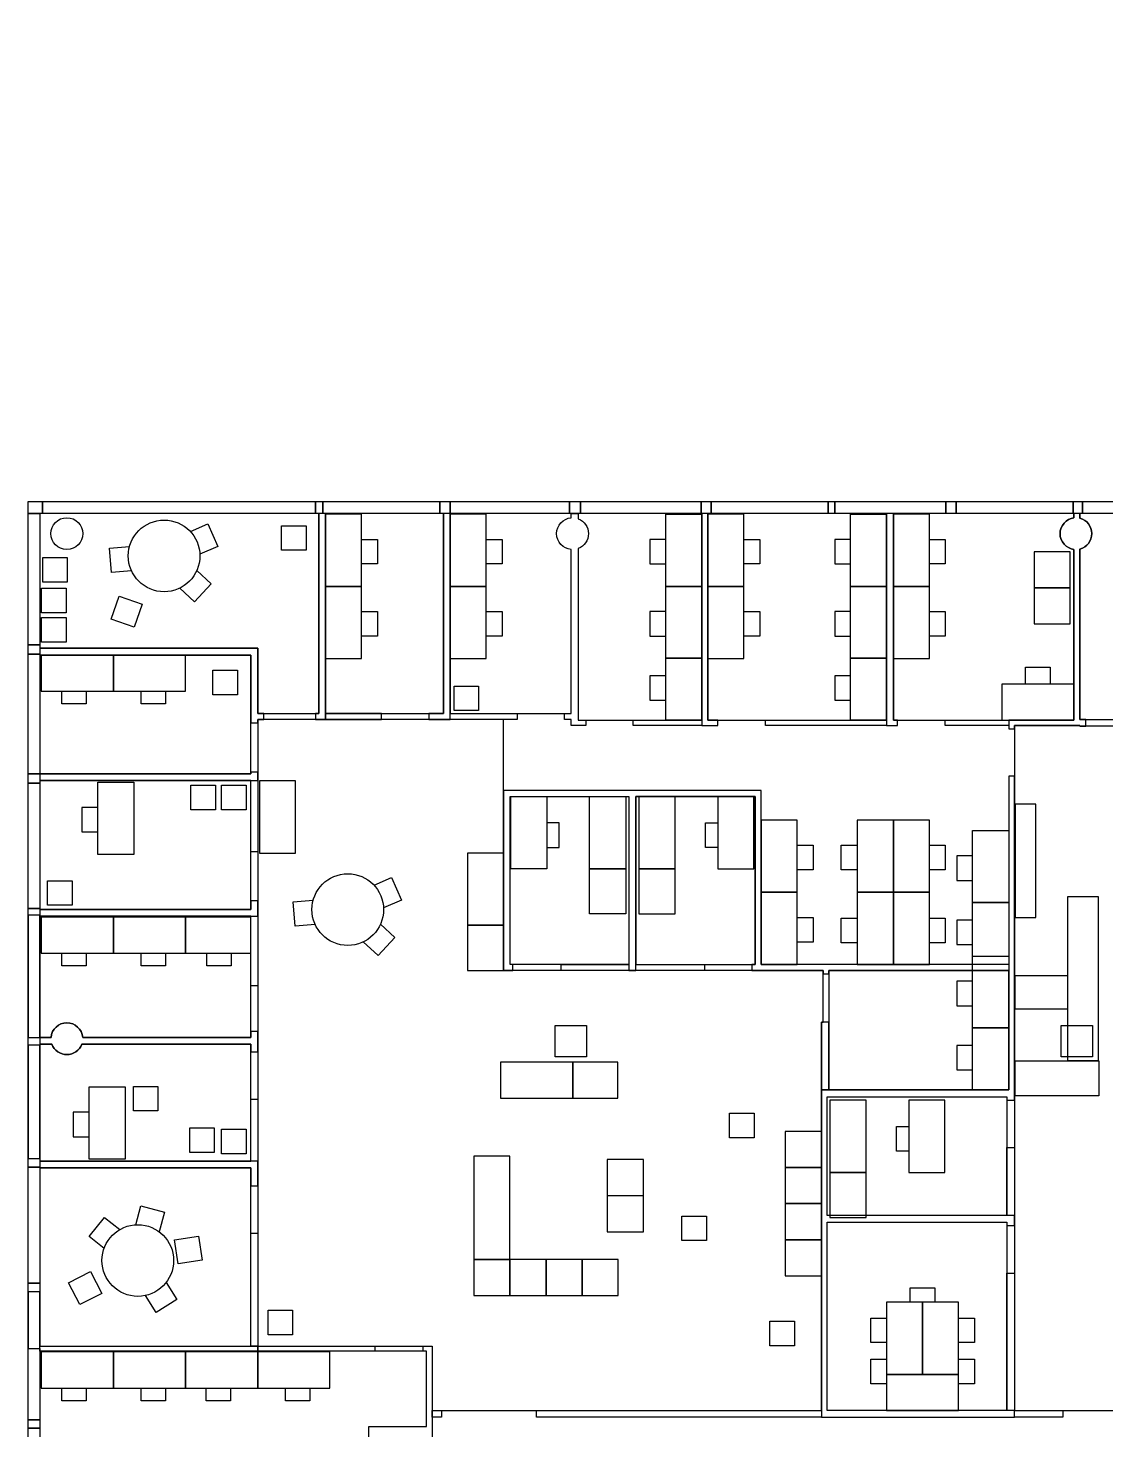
# Model space of a CAD drawing. Extents: x -199 to 9291, y -8332 to -2424.
# Drawn here: x -199 to 1869, y -5112 to -2424 of the extents above; entities that cross this region are included whole.
import ezdxf

# ---------------------------------------------------------------- set-up
doc = ezdxf.new("R2010")
doc.units = 0
for name, color, linetype in [('CHAIR', 142, 'CONTINUOUS'), ('FLOOR', 3, 'CONTINUOUS'), ('FURNITURE', 2, 'CONTINUOUS'), ('OFFICES', 1, 'CONTINUOUS'), ('WALLS', 6, 'CONTINUOUS')]:
    doc.layers.add(name, color=color, linetype=linetype)

msp = doc.modelspace()

# ---------------------------------------------------------------- linework, layer by layer
at = {"layer": 'CHAIR'}
for points in [[(112.5, -3389.4), (146.1, -3374.7), (164.9, -3417.7), (130.7, -3432.7)], [(334.3, -3425.3), (287.3, -3425.3), (287.3, -3378.3), (334.3, -3378.3), (334.3, -3425.3)], [(440.9, -3404.4), (471.2, -3404.4), (471.2, -3451.4)], [(679.9, -3404.4), (710.2, -3404.4), (710.2, -3451.4)], [(1024.3, -3404.4), (994, -3404.4), (994, -3451.4)], [(1174.1, -3404.4), (1204.4, -3404.4), (1204.4, -3451.4)], [(1378.7, -3404.4), (1348.4, -3404.4), (1348.4, -3451.4)], [(1530.1, -3404.4), (1560.4, -3404.4), (1560.4, -3451.4)], [(-123.6, -3486.3), (-170.6, -3486.3), (-170.6, -3439.3), (-123.6, -3439.3), (-123.6, -3486.3)], [(-0.2, -3464.8), (-39, -3468), (-42.8, -3421.1), (-4.1, -3418)], [(1730.6, -3497.2), (1799.8, -3497.2), (1799.8, -3428), (1730.6, -3428), (1730.6, -3497.2)], [(1730.6, -3497.2), (1799.8, -3497.2), (1799.8, -3428), (1730.6, -3428), (1730.6, -3497.2)], [(124.8, -3464.1), (152.3, -3489.5), (120.4, -3524), (92, -3497.8)], [(471.2, -3451.4), (440.9, -3451.4)], [(710.2, -3451.4), (679.9, -3451.4)], [(994, -3451.4), (1024.3, -3451.4)], [(1204.4, -3451.4), (1174.1, -3451.4)], [(1348.4, -3451.4), (1378.7, -3451.4)], [(1560.4, -3451.4), (1530.1, -3451.4)], [(-125.9, -3545), (-172.9, -3545), (-172.9, -3498), (-125.9, -3498), (-125.9, -3545)], [(-24.1, -3513.1), (20.3, -3528.4), (5, -3572.9), (-39.5, -3557.6), (-24.1, -3513.1)], [(1730.6, -3566.4), (1799.8, -3566.4), (1799.8, -3497.2), (1730.6, -3497.2), (1730.6, -3566.4)], [(1730.6, -3566.4), (1799.8, -3566.4), (1799.8, -3497.2), (1730.6, -3497.2), (1730.6, -3566.4)], [(440.9, -3542.9), (471.2, -3542.9), (471.2, -3589.9)], [(679.9, -3542.9), (710.2, -3542.9), (710.2, -3589.9)], [(1024.3, -3542.9), (994, -3542.9), (994, -3589.9)], [(1174.1, -3542.9), (1204.4, -3542.9), (1204.4, -3589.9)], [(1378.7, -3542.9), (1348.4, -3542.9), (1348.4, -3589.9)], [(1530.1, -3542.9), (1560.4, -3542.9), (1560.4, -3589.9)], [(-125.9, -3601.3), (-172.9, -3601.3), (-172.9, -3554.3), (-125.9, -3554.3), (-125.9, -3601.3)], [(471.2, -3589.9), (440.9, -3589.9)], [(710.2, -3589.9), (679.9, -3589.9)], [(994, -3589.9), (1024.3, -3589.9)], [(1204.4, -3589.9), (1174.1, -3589.9)], [(1348.4, -3589.9), (1378.7, -3589.9)], [(1560.4, -3589.9), (1530.1, -3589.9)], [(202.8, -3702.2), (155.8, -3702.2), (155.8, -3655.2), (202.8, -3655.2), (202.8, -3702.2)], [(1714.4, -3682), (1714.4, -3649.6), (1761.4, -3649.6), (1761.4, -3682)], [(1024.3, -3665.9), (994, -3665.9), (994, -3712.9)], [(1378.7, -3665.9), (1348.4, -3665.9), (1348.4, -3712.9)], [(-87.1, -3719.5), (-134.1, -3719.5), (-134.1, -3695.2)], [(-87.1, -3695.2), (-87.1, -3719.5)], [(64.9, -3719.5), (17.9, -3719.5), (17.9, -3695.2)], [(64.9, -3695.2), (64.9, -3719.5)], [(665.4, -3732.7), (618.4, -3732.7), (618.4, -3685.7), (665.4, -3685.7), (665.4, -3732.7)], [(994, -3712.9), (1024.3, -3712.9)], [(1348.4, -3712.9), (1378.7, -3712.9)], [(160.5, -3922.8), (113.5, -3922.8), (113.5, -3875.8), (160.5, -3875.8), (160.5, -3922.8)], [(219.2, -3922.8), (172.2, -3922.8), (172.2, -3875.8), (219.2, -3875.8), (219.2, -3922.8)], [(-65.2, -3918.3), (-95.5, -3918.3), (-95.5, -3965.3)], [(819.8, -3994.8), (819.8, -3947.8), (796.3, -3947.8)], [(1100.6, -3994.8), (1100.6, -3947.8), (1124.1, -3947.8)], [(-95.5, -3965.3), (-65.2, -3965.3)], [(1124.1, -3994.8), (1100.6, -3994.8)], [(1276.5, -3990.9), (1306.8, -3990.9), (1306.8, -4037.9)], [(1391.6, -4037.8), (1361, -4037.8), (1361, -3990.8), (1391.6, -3990.8)], [(1530, -3990.8), (1559.9, -3990.8), (1559.9, -4037.8)], [(1612.8, -4011.1), (1582.5, -4011.1), (1582.5, -4058.1)], [(464.7, -4067.5), (498.3, -4052.8), (517.2, -4095.8), (482.9, -4110.8)], [(1306.8, -4037.9), (1276.5, -4037.9)], [(1559.9, -4037.8), (1530, -4037.8)], [(1582.5, -4058.1), (1612.8, -4058.1)], [(-114.2, -4105.8), (-161.2, -4105.8), (-161.2, -4058.8), (-114.2, -4058.8), (-114.2, -4105.8)], [(352, -4143), (313.2, -4146.1), (309.4, -4099.3), (348.1, -4096.1)], [(1276.5, -4129.4), (1306.8, -4129.4), (1306.8, -4176.4)], [(1391.6, -4177.8), (1361, -4177.8), (1361, -4130.8), (1391.6, -4130.8)], [(1530, -4130.8), (1559.9, -4130.8), (1559.9, -4177.8)], [(1612.8, -4134.1), (1582.5, -4134.1), (1582.5, -4181)], [(477, -4142.3), (504.5, -4167.6), (472.6, -4202.2), (444.2, -4176)], [(1306.8, -4176.4), (1276.5, -4176.4)], [(1559.9, -4177.8), (1530, -4177.8)], [(1582.5, -4181), (1612.8, -4181)], [(-87.1, -4221.8), (-134.1, -4221.8), (-134.1, -4197.6)], [(-87.1, -4197.6), (-87.1, -4221.8)], [(64.9, -4221.8), (17.9, -4221.8), (17.9, -4197.6)], [(64.9, -4197.6), (64.9, -4221.8)], [(191, -4221.8), (144, -4221.8), (144, -4197.6)], [(191, -4197.6), (191, -4221.8)], [(1612.8, -4251.6), (1582.5, -4251.6), (1582.5, -4298.6)], [(1582.5, -4298.6), (1612.8, -4298.6)], [(1612.8, -4374.6), (1582.5, -4374.6), (1582.5, -4421.6)], [(1582.5, -4421.6), (1612.8, -4421.6)], [(50.2, -4500), (3.2, -4500), (3.2, -4453), (50.2, -4453), (50.2, -4500)], [(-81.7, -4502.6), (-112, -4502.6), (-112, -4549.6)], [(1193.7, -4551.6), (1146.7, -4551.6), (1146.7, -4504.6), (1193.7, -4504.6), (1193.7, -4551.6)], [(158.2, -4579.8), (111.2, -4579.8), (111.2, -4532.8), (158.2, -4532.8), (158.2, -4579.8)], [(219.2, -4582.1), (172.2, -4582.1), (172.2, -4535.1), (219.2, -4535.1), (219.2, -4582.1)], [(1466.9, -4577.1), (1466.9, -4530.1), (1490.4, -4530.1)], [(-112, -4549.6), (-81.7, -4549.6)], [(725.5, -4784.9), (725.5, -4586.7), (656.3, -4586.7), (656.3, -4784.9), (725.5, -4784.9)], [(725.5, -4784.9), (725.5, -4586.7), (656.3, -4586.7), (656.3, -4784.9), (725.5, -4784.9)], [(981.4, -4662.5), (981.4, -4593.3), (912.2, -4593.3), (912.2, -4662.5), (981.4, -4662.5)], [(1490.4, -4577.1), (1466.9, -4577.1)], [(981.4, -4732.2), (981.4, -4663), (912.2, -4663), (912.2, -4732.2), (981.4, -4732.2)], [(981.4, -4732.2), (981.4, -4663), (912.2, -4663), (912.2, -4732.2), (981.4, -4732.2)], [(7.6, -4718.4), (17.3, -4682.3), (62.7, -4694.5), (52.6, -4731.8)], [(1102.1, -4748.7), (1055.1, -4748.7), (1055.1, -4701.7), (1102.1, -4701.7), (1102.1, -4748.7)], [(-53, -4763.9), (-81.6, -4740.9), (-52.2, -4704.3), (-23, -4727.7)], [(88.9, -4793.6), (81.9, -4747.1), (128.4, -4740.2), (135.4, -4786.6), (88.9, -4793.6)], [(-79.3, -4808.2), (-57.6, -4849.9), (-99.3, -4871.6), (-121, -4830), (-79.3, -4808.2)], [(725.5, -4854.1), (725.5, -4784.9), (656.3, -4784.9), (656.3, -4854.1), (725.5, -4854.1)], [(725.5, -4854.1), (725.5, -4784.9), (656.3, -4784.9), (656.3, -4854.1), (725.5, -4854.1)], [(794.7, -4854.1), (794.7, -4784.9), (725.5, -4784.9), (725.5, -4854.1), (794.7, -4854.1)], [(794.7, -4854.1), (794.7, -4784.9), (725.5, -4784.9), (725.5, -4854.1), (794.7, -4854.1)], [(863.9, -4854.1), (863.9, -4784.9), (794.7, -4784.9), (794.7, -4854.1), (863.9, -4854.1)], [(863.9, -4854.1), (863.9, -4784.9), (794.7, -4784.9), (794.7, -4854.1), (863.9, -4854.1)], [(933.1, -4854.1), (933.1, -4784.9), (863.9, -4784.9), (863.9, -4854.1), (933.1, -4854.1)], [(933.1, -4854.1), (933.1, -4784.9), (863.9, -4784.9), (863.9, -4854.1), (933.1, -4854.1)], [(66, -4828.9), (86.8, -4861.9), (47, -4886.9), (26.3, -4854)], [(1493.3, -4866.8), (1493.3, -4839.4), (1540.3, -4839.4), (1540.3, -4866.8)], [(308.5, -4929.4), (261.5, -4929.4), (261.5, -4882.4), (308.5, -4882.4), (308.5, -4929.4)], [(1271.2, -4950.5), (1224.2, -4950.5), (1224.2, -4903.5), (1271.2, -4903.5), (1271.2, -4950.5)], [(1447.6, -4944.4), (1417.3, -4944.4), (1417.3, -4897.4), (1447.6, -4897.4)], [(1586, -4897.4), (1616.3, -4897.4), (1616.3, -4944.4)], [(1616.3, -4944.4), (1586, -4944.4)], [(1447.6, -5023.4), (1417.3, -5023.4), (1417.3, -4976.4), (1447.6, -4976.4)], [(1586, -4976.4), (1616.3, -4976.4), (1616.3, -5023.4)], [(1616.3, -5023.4), (1586, -5023.4)], [(-87.1, -5055.7), (-134.1, -5055.7), (-134.1, -5031.5)], [(-87.1, -5031.5), (-87.1, -5055.7)], [(64.9, -5055.7), (17.9, -5055.7), (17.9, -5031.5)], [(64.9, -5031.5), (64.9, -5055.7)], [(189.7, -5055.7), (142.7, -5055.7), (142.7, -5031.5)], [(189.7, -5031.5), (189.7, -5055.7)], [(341.7, -5055.7), (294.7, -5055.7), (294.7, -5031.5)], [(341.7, -5031.5), (341.7, -5055.7)]]:
    msp.add_lwpolyline(points, dxfattribs=at)
at = {"layer": 'FLOOR'}
msp.add_lwpolyline([(-198.9, -3331.8), (4799.9, -3331.8), (4799.9, -3489.5), (5206.3, -3489.5), (5206.3, -2423.9), (9290.6, -2423.9), (9290.6, -8215.1), (5206.3, -8215.1), (5206.3, -7820.1), (4799.9, -7820.1), (4799.9, -8332.2), (-198.9, -8332.2)], close=True, dxfattribs=at)
at = {"layer": 'FURNITURE'}
for points in [[(440.9, -3356), (371.7, -3356), (371.7, -3494.4), (440.9, -3494.4), (440.9, -3356)], [(440.9, -3356), (371.7, -3356), (371.7, -3494.4), (440.9, -3494.4), (440.9, -3356)], [(679.9, -3356), (610.7, -3356), (610.7, -3494.4), (679.9, -3494.4), (679.9, -3356)], [(679.9, -3356), (610.7, -3356), (610.7, -3494.4), (679.9, -3494.4), (679.9, -3356)], [(1024.3, -3356), (1093.5, -3356), (1093.5, -3494.4), (1024.3, -3494.4), (1024.3, -3356)], [(1024.3, -3356), (1093.5, -3356), (1093.5, -3494.4), (1024.3, -3494.4), (1024.3, -3356)], [(1174.1, -3356), (1104.9, -3356), (1104.9, -3494.4), (1174.1, -3494.4), (1174.1, -3356)], [(1174.1, -3356), (1104.9, -3356), (1104.9, -3494.4), (1174.1, -3494.4), (1174.1, -3356)], [(1378.7, -3356), (1447.9, -3356), (1447.9, -3494.4), (1378.7, -3494.4), (1378.7, -3356)], [(1378.7, -3356), (1447.9, -3356), (1447.9, -3494.4), (1378.7, -3494.4), (1378.7, -3356)], [(1530.1, -3356), (1460.9, -3356), (1460.9, -3494.4), (1530.1, -3494.4), (1530.1, -3356)], [(1530.1, -3356), (1460.9, -3356), (1460.9, -3494.4), (1530.1, -3494.4), (1530.1, -3356)], [(440.9, -3494.5), (371.7, -3494.5), (371.7, -3632.9), (440.9, -3632.9), (440.9, -3494.5)], [(440.9, -3494.5), (371.7, -3494.5), (371.7, -3632.9), (440.9, -3632.9), (440.9, -3494.5)], [(679.9, -3494.5), (610.7, -3494.5), (610.7, -3632.9), (679.9, -3632.9), (679.9, -3494.5)], [(679.9, -3494.5), (610.7, -3494.5), (610.7, -3632.9), (679.9, -3632.9), (679.9, -3494.5)], [(1024.3, -3494.5), (1093.5, -3494.5), (1093.5, -3632.9), (1024.3, -3632.9), (1024.3, -3494.5)], [(1024.3, -3494.5), (1093.5, -3494.5), (1093.5, -3632.9), (1024.3, -3632.9), (1024.3, -3494.5)], [(1174.1, -3494.5), (1104.9, -3494.5), (1104.9, -3632.9), (1174.1, -3632.9), (1174.1, -3494.5)], [(1174.1, -3494.5), (1104.9, -3494.5), (1104.9, -3632.9), (1174.1, -3632.9), (1174.1, -3494.5)], [(1378.7, -3494.5), (1447.9, -3494.5), (1447.9, -3632.9), (1378.7, -3632.9), (1378.7, -3494.5)], [(1378.7, -3494.5), (1447.9, -3494.5), (1447.9, -3632.9), (1378.7, -3632.9), (1378.7, -3494.5)], [(1530.1, -3494.5), (1460.9, -3494.5), (1460.9, -3632.9), (1530.1, -3632.9), (1530.1, -3494.5)], [(1530.1, -3494.5), (1460.9, -3494.5), (1460.9, -3632.9), (1530.1, -3632.9), (1530.1, -3494.5)], [(-35, -3695.2), (-35, -3626), (-173.4, -3626), (-173.4, -3695.2), (-35, -3695.2)], [(-35, -3695.2), (-35, -3626), (-173.4, -3626), (-173.4, -3695.2), (-35, -3695.2)], [(103.4, -3695.2), (103.4, -3626), (-35, -3626), (-35, -3695.2), (103.4, -3695.2)], [(103.4, -3695.2), (103.4, -3626), (-35, -3626), (-35, -3695.2), (103.4, -3695.2)], [(1024.3, -3631.4), (1093.5, -3631.4), (1093.5, -3751.2), (1024.3, -3751.2), (1024.3, -3631.4)], [(1378.7, -3631.4), (1447.9, -3631.4), (1447.9, -3751.2), (1378.7, -3751.2), (1378.7, -3631.4)], [(1807.1, -3751.2), (1807.1, -3682), (1668.7, -3682), (1668.7, -3751.2), (1807.1, -3751.2)], [(1807.1, -3751.2), (1807.1, -3682), (1668.7, -3682), (1668.7, -3751.2), (1807.1, -3751.2)], [(-65.2, -3869.9), (4, -3869.9), (4, -4008.3), (-65.2, -4008.3), (-65.2, -3869.9)], [(245, -4005.8), (314.2, -4005.8), (314.2, -3867.4), (245, -3867.4), (245, -4005.8)], [(245, -4005.8), (314.2, -4005.8), (314.2, -3867.4), (245, -3867.4), (245, -4005.8)], [(796.3, -4035.9), (727.1, -4035.9), (727.1, -3897.5), (796.3, -3897.5), (796.3, -4035.9)], [(796.3, -4035.9), (727.1, -4035.9), (727.1, -3897.5), (796.3, -3897.5), (796.3, -4035.9)], [(947.5, -4035.9), (878.3, -4035.9), (878.3, -3897.5), (947.5, -3897.5), (947.5, -4035.9)], [(947.5, -4035.9), (878.3, -4035.9), (878.3, -3897.5), (947.5, -3897.5), (947.5, -4035.9)], [(972.9, -4035.9), (1042.1, -4035.9), (1042.1, -3897.5), (972.9, -3897.5), (972.9, -4035.9)], [(972.9, -4035.9), (1042.1, -4035.9), (1042.1, -3897.5), (972.9, -3897.5), (972.9, -4035.9)], [(1124.1, -4035.9), (1193.3, -4035.9), (1193.3, -3897.5), (1124.1, -3897.5), (1124.1, -4035.9)], [(1124.1, -4035.9), (1193.3, -4035.9), (1193.3, -3897.5), (1124.1, -3897.5), (1124.1, -4035.9)], [(1694.4, -3911.9), (1694.4, -4129.2), (1733.9, -4129.2), (1733.9, -3911.9), (1694.4, -3911.9)], [(1694.4, -3911.9), (1694.4, -4129.2), (1733.9, -4129.2), (1733.9, -3911.9), (1694.4, -3911.9)], [(1276.5, -3942.5), (1207.3, -3942.5), (1207.3, -4080.9), (1276.5, -4080.9), (1276.5, -3942.5)], [(1276.5, -3942.5), (1207.3, -3942.5), (1207.3, -4080.9), (1276.5, -4080.9), (1276.5, -3942.5)], [(1460.8, -3942.6), (1391.6, -3942.6), (1391.6, -4081), (1460.8, -4081), (1460.8, -3942.6)], [(1460.8, -3942.6), (1391.6, -3942.6), (1391.6, -4081), (1460.8, -4081), (1460.8, -3942.6)], [(1530, -3942.6), (1460.8, -3942.6), (1460.8, -4081), (1530, -4081), (1530, -3942.6)], [(1530, -3942.6), (1460.8, -3942.6), (1460.8, -4081), (1530, -4081), (1530, -3942.6)], [(1612.8, -3962.6), (1682, -3962.6), (1682, -4101.1), (1612.8, -4101.1), (1612.8, -3962.6)], [(1612.8, -3962.6), (1682, -3962.6), (1682, -4101.1), (1612.8, -4101.1), (1612.8, -3962.6)], [(796.3, -3994.8), (819.8, -3994.8)], [(644.2, -4144.2), (713.4, -4144.2), (713.4, -4005.8), (644.2, -4005.8), (644.2, -4144.2)], [(644.2, -4144.2), (713.4, -4144.2), (713.4, -4005.8), (644.2, -4005.8), (644.2, -4144.2)], [(878.3, -4035.9), (947.5, -4035.9), (947.5, -4122.5), (878.3, -4122.5), (878.3, -4035.9)], [(878.3, -4035.9), (947.5, -4035.9), (947.5, -4122.5), (878.3, -4122.5), (878.3, -4035.9)], [(1042.1, -4035.9), (972.9, -4035.9), (972.9, -4122.5), (1042.1, -4122.5), (1042.1, -4035.9)], [(1042.1, -4035.9), (972.9, -4035.9), (972.9, -4122.5), (1042.1, -4122.5), (1042.1, -4035.9)], [(1276.5, -4081), (1207.3, -4081), (1207.3, -4219.4), (1276.5, -4219.4), (1276.5, -4081)], [(1276.5, -4081), (1207.3, -4081), (1207.3, -4219.4), (1276.5, -4219.4), (1276.5, -4081)], [(1460.8, -4081), (1391.6, -4081), (1391.6, -4219.4), (1460.8, -4219.4), (1460.8, -4081)], [(1460.8, -4081), (1391.6, -4081), (1391.6, -4219.4), (1460.8, -4219.4), (1460.8, -4081)], [(1530, -4081), (1460.8, -4081), (1460.8, -4219.4), (1530, -4219.4), (1530, -4081)], [(1530, -4081), (1460.8, -4081), (1460.8, -4219.4), (1530, -4219.4), (1530, -4081)], [(1612.8, -4099.6), (1682, -4099.6), (1682, -4219.4), (1612.8, -4219.4), (1612.8, -4099.6)], [(1794.7, -4403.7), (1854, -4403.7), (1854, -4089.9), (1794.7, -4089.9), (1794.7, -4403.7)], [(1794.7, -4403.7), (1854, -4403.7), (1854, -4089.9), (1794.7, -4089.9), (1794.7, -4403.7)], [(-35, -4197.6), (-35, -4128.4), (-173.4, -4128.4), (-173.4, -4197.6), (-35, -4197.6)], [(-35, -4197.6), (-35, -4128.4), (-173.4, -4128.4), (-173.4, -4197.6), (-35, -4197.6)], [(103.4, -4197.6), (103.4, -4128.4), (-35, -4128.4), (-35, -4197.6), (103.4, -4197.6)], [(103.4, -4197.6), (103.4, -4128.4), (-35, -4128.4), (-35, -4197.6), (103.4, -4197.6)], [(228.7, -4197.6), (228.7, -4128.4), (103.4, -4128.4), (103.4, -4197.6), (228.7, -4197.6)], [(228.7, -4197.6), (228.7, -4128.4), (103.4, -4128.4), (103.4, -4197.6), (228.7, -4197.6)], [(713.4, -4144.2), (644.2, -4144.2), (644.2, -4230.8), (713.4, -4230.8), (713.4, -4144.2)], [(713.4, -4144.2), (644.2, -4144.2), (644.2, -4230.8), (713.4, -4230.8), (713.4, -4144.2)], [(1612.8, -4203.2), (1682, -4203.2), (1682, -4341.6), (1612.8, -4341.6), (1612.8, -4203.2)], [(1612.8, -4230.8), (1682, -4230.8), (1682, -4341.6), (1612.8, -4341.6), (1612.8, -4230.8)], [(1794.7, -4304.8), (1694.4, -4304.8), (1694.4, -4240.3), (1794.7, -4240.3), (1794.7, -4304.8)], [(1794.7, -4304.8), (1694.4, -4304.8), (1694.4, -4240.3), (1794.7, -4240.3), (1794.7, -4304.8)], [(1612.8, -4340.2), (1682, -4340.2), (1682, -4460), (1612.8, -4460), (1612.8, -4340.2)], [(845.9, -4475.9), (845.9, -4406.7), (707.5, -4406.7), (707.5, -4475.9), (845.9, -4475.9)], [(845.9, -4475.9), (845.9, -4406.7), (707.5, -4406.7), (707.5, -4475.9), (845.9, -4475.9)], [(845.9, -4406.7), (845.9, -4475.9), (932.5, -4475.9), (932.5, -4406.7), (845.9, -4406.7)], [(845.9, -4406.7), (845.9, -4475.9), (932.5, -4475.9), (932.5, -4406.7), (845.9, -4406.7)], [(1694.4, -4404.3), (1854.6, -4404.3), (1854.6, -4471.5), (1694.4, -4471.5), (1694.4, -4404.3)], [(1694.4, -4404.3), (1854.6, -4404.3), (1854.6, -4471.5), (1694.4, -4471.5), (1694.4, -4404.3)], [(-81.7, -4454.2), (-12.5, -4454.2), (-12.5, -4592.6), (-81.7, -4592.6), (-81.7, -4454.2)], [(1339.2, -4618.2), (1408.4, -4618.2), (1408.4, -4479.8), (1339.2, -4479.8), (1339.2, -4618.2)], [(1339.2, -4618.2), (1408.4, -4618.2), (1408.4, -4479.8), (1339.2, -4479.8), (1339.2, -4618.2)], [(1490.4, -4618.2), (1559.6, -4618.2), (1559.6, -4479.8), (1490.4, -4479.8), (1490.4, -4618.2)], [(1490.4, -4618.2), (1559.6, -4618.2), (1559.6, -4479.8), (1490.4, -4479.8), (1490.4, -4618.2)], [(1322.7, -4539.4), (1253.5, -4539.4), (1253.5, -4608.6), (1322.7, -4608.6), (1322.7, -4539.4)], [(1322.7, -4539.4), (1253.5, -4539.4), (1253.5, -4608.6), (1322.7, -4608.6), (1322.7, -4539.4)], [(1322.7, -4608.6), (1253.5, -4608.6), (1253.5, -4677.8), (1322.7, -4677.8), (1322.7, -4608.6)], [(1322.7, -4608.6), (1253.5, -4608.6), (1253.5, -4677.8), (1322.7, -4677.8), (1322.7, -4608.6)], [(1408.4, -4618.2), (1339.2, -4618.2), (1339.2, -4704.8), (1408.4, -4704.8), (1408.4, -4618.2)], [(1408.4, -4618.2), (1339.2, -4618.2), (1339.2, -4704.8), (1408.4, -4704.8), (1408.4, -4618.2)], [(1322.7, -4677.8), (1253.5, -4677.8), (1253.5, -4747), (1322.7, -4747), (1322.7, -4677.8)], [(1322.7, -4677.8), (1253.5, -4677.8), (1253.5, -4747), (1322.7, -4747), (1322.7, -4677.8)], [(1322.7, -4747), (1253.5, -4747), (1253.5, -4816.2), (1322.7, -4816.2), (1322.7, -4747)], [(1322.7, -4747), (1253.5, -4747), (1253.5, -4816.2), (1322.7, -4816.2), (1322.7, -4747)], [(1447.6, -5005.2), (1516.8, -5005.2), (1516.8, -4866.8), (1447.6, -4866.8), (1447.6, -5005.2)], [(1447.6, -5005.2), (1516.8, -5005.2), (1516.8, -4866.8), (1447.6, -4866.8), (1447.6, -5005.2)], [(1516.8, -5005.2), (1586, -5005.2), (1586, -4866.8), (1516.8, -4866.8), (1516.8, -5005.2)], [(1516.8, -5005.2), (1586, -5005.2), (1586, -4866.8), (1516.8, -4866.8), (1516.8, -5005.2)], [(-35, -5031.5), (-35, -4962.3), (-173.4, -4962.3), (-173.4, -5031.5), (-35, -5031.5)], [(-35, -5031.5), (-35, -4962.3), (-173.4, -4962.3), (-173.4, -5031.5), (-35, -5031.5)], [(103.4, -5031.5), (103.4, -4962.3), (-35, -4962.3), (-35, -5031.5), (103.4, -5031.5)], [(103.4, -5031.5), (103.4, -4962.3), (-35, -4962.3), (-35, -5031.5), (103.4, -5031.5)], [(241.8, -5031.5), (241.8, -4962.3), (103.4, -4962.3), (103.4, -5031.5), (241.8, -5031.5)], [(241.8, -5031.5), (241.8, -4962.3), (103.4, -4962.3), (103.4, -5031.5), (241.8, -5031.5)], [(380.2, -5031.5), (380.2, -4962.3), (241.8, -4962.3), (241.8, -5031.5), (380.2, -5031.5)], [(380.2, -5031.5), (380.2, -4962.3), (241.8, -4962.3), (241.8, -5031.5), (380.2, -5031.5)], [(1586, -5074.5), (1586, -5005.2), (1447.6, -5005.2), (1447.6, -5074.5), (1586, -5074.5)], [(1586, -5074.5), (1586, -5005.2), (1447.6, -5005.2), (1447.6, -5074.5), (1586, -5074.5)]]:
    msp.add_lwpolyline(points, dxfattribs=at)
for centre in [(62.1, -3436), (414.3, -4114.2), (11.7, -4787)]:
    msp.add_circle(centre, 68.7, dxfattribs=at)
at = {"layer": 'OFFICES'}
for points in [[(358.7, -3354.6), (352.2, -3354.6), (-171.2, -3354.6), (-176.1, -3354.6), (-176.1, -3606.5), (-176.1, -3613), (241.7, -3613), (241.7, -3738.2), (253.1, -3738.2), (358.7, -3738.2)], [(597.7, -3354.6), (591.2, -3354.6), (371.7, -3354.6), (371.7, -3738.2), (597.7, -3738.2)], [(1447.9, -3354.6), (1348.7, -3354.6), (1335.7, -3354.6), (1111.4, -3354.6), (1104.9, -3354.6), (1104.9, -3751.2), (1447.9, -3751.2)], [(2187.5, -3762.6), (1818.5, -3762.6), (1818.5, -3761), (1693.3, -3761), (1693.3, -5074.5), (2769.5, -5074.5), (2769.5, -4968.8), (2845.9, -4968.8), (2845.9, -5074.5), (3034.5, -5074.5), (3034.5, -3761), (2902.8, -3761), (2902.8, -3354.6), (2187.5, -3354.6)], [(228.7, -3756.1), (228.7, -3626), (-176.1, -3626), (-176.1, -3853.6), (228.7, -3853.6)], [(1322.7, -5074.5), (1322.7, -4329.9), (1326, -4329.9), (1326, -4230.8), (713.1, -4230.8), (713.1, -3749.6), (241.7, -3749.6), (241.7, -4950.9), (576.5, -4950.9), (576.5, -5074.5)], [(228.7, -3866.6), (-176.1, -3866.6), (-176.1, -3871.5), (-176.1, -4113.7), (228.7, -4113.7)], [(953.7, -4219.4), (726.1, -4219.4), (726.1, -3897.5), (953.7, -3897.5)], [(966.7, -4219.4), (1195.9, -4219.4), (1195.9, -3897.5), (966.7, -3897.5)], [(1337.3, -4460), (1682, -4460), (1682, -4230.8), (1337.3, -4230.8)], [(1678.7, -4700.6), (1334.1, -4700.6), (1334.1, -4473), (1678.7, -4473)], [(228.7, -4734.7), (228.7, -4609.5), (-176.1, -4609.5), (-176.1, -4830.6), (-176.1, -4846.9), (-176.1, -4950.9), (228.7, -4950.9)], [(1678.7, -5074.5), (1334.1, -5074.5), (1334.1, -4713.6), (1678.7, -4713.6)], [(565.2, -4960.7), (558.7, -4960.7), (466, -4960.7), (241.7, -4960.7), (-176.1, -4960.7), (-176.1, -5092.3), (-176.1, -5108.6), (-176.1, -5305.3), (378.2, -5305.3), (378.2, -5300.4), (454.6, -5300.4), (454.6, -5105.3), (565.2, -5105.3)]]:
    msp.add_lwpolyline(points, close=True, dxfattribs=at)
for points in [[(843.1, -3423.7, -0.926039), (843.1, -3362.9), (843.1, -3354.6), (839.9, -3354.6), (610.7, -3354.6), (610.7, -3738.2), (830.1, -3738.2), (843.1, -3738.2)], [(1093.5, -3354.6), (861, -3354.6), (856.2, -3354.6), (856.2, -3364.8, -0.693908), (856.2, -3421.9), (856.2, -3751.2), (870.8, -3751.2), (1093.5, -3751.2)], [(1807.1, -3423.6, -0.377108), (1780.5, -3393.3, -0.377108), (1807.1, -3363.1), (1807.1, -3354.6), (1581.2, -3354.6), (1561.7, -3354.6), (1460.9, -3354.6), (1460.9, -3751.2), (1560, -3751.2), (1682, -3751.2), (1807.1, -3751.2)], [(2174.5, -3354.6), (1823.4, -3354.6), (1818.5, -3354.6), (1818.5, -3363.8, -0.343333), (1841.5, -3393.3, -0.343333), (1818.5, -3422.9), (1818.5, -3749.6), (1829.9, -3749.6), (1920.9, -3749.6), (2174.5, -3749.6)], [(228.7, -4126.7), (-176.1, -4126.7), (-176.1, -4359.2), (-154.8, -4359.2, -0.922349), (-94, -4359.2), (228.7, -4359.2)], [(228.7, -4372.2), (-95.8, -4372.2, -0.697059), (-153, -4372.2), (-176.1, -4372.2), (-176.1, -4373.8), (-176.1, -4591.6), (-176.1, -4596.5), (228.7, -4596.5)]]:
    msp.add_lwpolyline(points, format="xyb", close=True, dxfattribs=at)
at = {"layer": 'WALLS'}
for points in [[(-198.9, -3331.8), (-171.2, -3331.8), (-171.2, -3354.6), (-198.9, -3354.6)], [(352.2, -3354.6), (-171.2, -3354.6), (-171.2, -3331.8), (352.2, -3331.8)], [(366.8, -3354.6), (352.2, -3354.6), (352.2, -3331.8), (366.8, -3331.8)], [(591.2, -3354.6), (366.8, -3354.6), (366.8, -3331.8), (591.2, -3331.8)], [(610.7, -3354.6), (591.2, -3354.6), (591.2, -3331.8), (610.7, -3331.8)], [(839.9, -3354.6), (610.7, -3354.6), (610.7, -3331.8), (839.9, -3331.8)], [(861, -3354.6), (839.9, -3354.6), (839.9, -3331.8), (861, -3331.8)], [(1091.9, -3354.6), (861, -3354.6), (861, -3331.8), (1091.9, -3331.8)], [(1111.4, -3354.6), (1091.9, -3354.6), (1091.9, -3331.8), (1111.4, -3331.8)], [(1335.7, -3354.6), (1111.4, -3354.6), (1111.4, -3331.8), (1335.7, -3331.8)], [(1348.7, -3354.6), (1335.7, -3354.6), (1335.7, -3331.8), (1348.7, -3331.8)], [(1561.7, -3354.6), (1348.7, -3354.6), (1348.7, -3331.8), (1561.7, -3331.8)], [(1581.2, -3354.6), (1561.7, -3354.6), (1561.7, -3331.8), (1581.2, -3331.8)], [(1805.5, -3354.6), (1581.2, -3354.6), (1581.2, -3331.8), (1805.5, -3331.8)], [(1823.4, -3354.6), (1805.5, -3354.6), (1805.5, -3331.8), (1823.4, -3331.8)], [(2776, -3354.6), (1823.4, -3354.6), (1823.4, -3331.8), (2776, -3331.8)], [(-176.1, -3606.5), (-198.9, -3606.5), (-198.9, -3354.6), (-176.1, -3354.6)], [(352.2, -3749.6), (371.7, -3749.6), (371.7, -3354.6), (358.7, -3354.6), (358.7, -3738.2), (352.2, -3738.2)], [(570, -3749.6), (610.7, -3749.6), (610.7, -3354.6), (597.7, -3354.6), (597.7, -3738.2), (570, -3738.2)], [(1093.5, -3354.6), (1093.5, -3761), (1124.4, -3761), (1124.4, -3751.2), (1104.9, -3751.2), (1104.9, -3354.6)], [(1447.9, -3354.6), (1447.9, -3761), (1469, -3761), (1469, -3751.2), (1460.9, -3751.2), (1460.9, -3354.6)], [(-198.9, -3606.5), (-176.1, -3606.5), (-176.1, -3624.4), (-198.9, -3624.4)], [(-176.1, -3853.6), (-198.9, -3853.6), (-198.9, -3624.4), (-176.1, -3624.4)], [(-176.1, -3626), (228.7, -3626), (228.7, -3756.1), (241.7, -3756.1), (241.7, -3749.6), (253.1, -3749.6), (253.1, -3738.2), (241.7, -3738.2), (241.7, -3613), (-176.1, -3613)], [(371.7, -3749.6), (479, -3749.6), (479, -3738.2), (371.7, -3738.2)], [(739.1, -3749.6), (610.7, -3749.6), (610.7, -3738.2), (739.1, -3738.2)], [(1093.5, -3761), (961.8, -3761), (961.8, -3751.2), (1093.5, -3751.2)], [(1447.9, -3761), (1215.4, -3761), (1215.4, -3751.2), (1447.9, -3751.2)], [(1560, -3751.2), (1682, -3751.2), (1682, -3761), (1560, -3761)], [(-198.9, -3853.6), (-176.1, -3853.6), (-176.1, -3871.5), (-198.9, -3871.5)], [(-176.1, -3866.6), (241.7, -3866.6), (241.7, -3850.4), (228.7, -3850.4), (228.7, -3853.6), (-176.1, -3853.6)], [(241.7, -4003.2), (228.7, -4003.2), (228.7, -3866.6), (241.7, -3866.6)], [(1322.7, -5087.5), (1693.3, -5087.5), (1693.3, -5074.5), (1334.1, -5074.5), (1334.1, -4713.6), (1678.7, -4713.6), (1678.7, -4720.1), (1693.3, -4720.1), (1693.3, -4700.6), (1334.1, -4700.6), (1334.1, -4473), (1678.7, -4473), (1678.7, -4479.5), (1678.7, -4479.5), (1693.3, -4479.5), (1693.3, -3858.5), (1682, -3858.5), (1682, -4219.4), (1207.3, -4219.4), (1207.3, -3886.1), (713.1, -3886.1), (713.1, -4230.8), (731, -4230.8), (731, -4219.4), (726.1, -4219.4), (726.1, -3897.5), (953.7, -3897.5), (953.7, -4230.8), (966.7, -4230.8), (966.7, -3897.5), (1195.9, -3897.5), (1195.9, -4219.4), (1189.4, -4219.4), (1189.4, -4230.8), (1326, -4230.8), (1326, -4237.3), (1337.3, -4237.3), (1337.3, -4230.8), (1682, -4230.8), (1682, -4460), (1322.7, -4460)], [(-176.1, -4112.1), (-198.9, -4112.1), (-198.9, -3871.5), (-176.1, -3871.5)], [(-198.9, -4112.1), (-176.1, -4112.1), (-176.1, -4125.1), (-198.9, -4125.1)], [(-176.1, -4126.7), (241.7, -4126.7), (241.7, -4097.5), (228.7, -4097.5), (228.7, -4113.7), (-176.1, -4113.7)], [(-198.9, -4359.2), (-176.1, -4359.2), (-176.1, -4125.1), (-198.9, -4125.1)], [(241.7, -4260), (228.7, -4260), (228.7, -4126.7), (241.7, -4126.7)], [(953.7, -4230.8), (823.6, -4230.8), (823.6, -4219.4), (953.7, -4219.4)], [(1098.4, -4230.8), (966.7, -4230.8), (966.7, -4219.4), (1098.4, -4219.4)], [(812.3, -4336.4), (872.4, -4336.4), (872.4, -4396.6), (812.3, -4396.6)], [(1322.7, -4460), (1337.3, -4460), (1337.3, -4329.9), (1322.7, -4329.9)], [(1782.7, -4336.4), (1842.9, -4336.4), (1842.9, -4396.6), (1782.7, -4396.6)], [(-198.9, -4359.2), (-176.1, -4359.2), (-176.1, -4373.8), (-198.9, -4373.8)], [(-198.9, -4591.6), (-176.1, -4591.6), (-176.1, -4373.8), (-198.9, -4373.8)], [(228.7, -4477.9), (241.7, -4477.9), (241.7, -4596.5), (228.7, -4596.5)], [(-176.1, -4607.9), (-198.9, -4607.9), (-198.9, -4591.6), (-176.1, -4591.6)], [(1693.3, -4700.6), (1678.7, -4700.6), (1678.7, -4570.5), (1693.3, -4570.5)], [(-176.1, -4830.6), (-198.9, -4830.6), (-198.9, -4607.9), (-176.1, -4607.9)], [(241.7, -4643.7), (241.7, -4596.5), (-176.1, -4596.5), (-176.1, -4609.5), (228.7, -4609.5), (228.7, -4643.7)], [(228.7, -4734.7), (241.7, -4734.7), (241.7, -4950.9), (228.7, -4950.9)], [(1693.3, -5074.5), (1678.7, -5074.5), (1678.7, -4811.1), (1693.3, -4811.1)], [(-198.9, -4830.6), (-176.1, -4830.6), (-176.1, -4846.9), (-198.9, -4846.9)], [(-198.9, -4955.8), (-176.1, -4955.8), (-176.1, -4846.9), (-198.9, -4846.9)], [(-176.1, -5092.3), (-198.9, -5092.3), (-198.9, -4955.8), (-176.1, -4955.8)], [(241.7, -4960.7), (-176.1, -4960.7), (-176.1, -4950.9), (241.7, -4950.9)], [(466, -4960.7), (241.7, -4960.7), (241.7, -4950.9), (466, -4950.9)], [(594.4, -5087.5), (576.5, -5087.5), (576.5, -5074.5), (594.4, -5074.5)], [(1322.7, -5087.5), (776.5, -5087.5), (776.5, -5074.5), (1322.7, -5074.5)], [(1786, -5087.5), (1693.3, -5087.5), (1693.3, -5074.5), (1786, -5074.5)], [(-198.9, -5092.3), (-176.1, -5092.3), (-176.1, -5108.6), (-198.9, -5108.6)], [(-198.9, -5108.6), (-176.1, -5108.6), (-176.1, -5305.3), (-198.9, -5305.3)]]:
    msp.add_lwpolyline(points, close=True, dxfattribs=at)
for points in [[(856.2, -3364.8, -0.693908), (856.2, -3421.9), (856.2, -3751.2), (870.8, -3751.2), (870.8, -3761), (843.1, -3761), (843.1, -3749.6), (830.1, -3749.6), (830.1, -3738.2), (843.1, -3738.2), (843.1, -3423.7, -0.926039), (843.1, -3362.9), (843.1, -3354.6), (856.2, -3354.6)], [(1818.5, -3363.8), (1818.5, -3354.6), (1807.1, -3354.6), (1807.1, -3363.1, 0.879257), (1807.1, -3423.6), (1807.1, -3751.2), (1682, -3751.2), (1682, -3767.5), (1693.3, -3767.5), (1693.3, -3761), (1818.5, -3761), (1818.5, -3762.6), (1829.9, -3762.6), (1829.9, -3749.6), (1818.5, -3749.6), (1818.5, -3422.9, 0.778425)], [(-176.1, -4372.2), (-153, -4372.2, 0.697059), (-95.8, -4372.2), (228.7, -4372.2), (228.7, -4386.8), (241.7, -4386.8), (241.7, -4347.8), (228.7, -4347.8), (228.7, -4359.2), (-94, -4359.2, 0.922349), (-154.8, -4359.2), (-176.1, -4359.2)]]:
    msp.add_lwpolyline(points, format="xyb", close=True, dxfattribs=at)
msp.add_lwpolyline([(454.6, -5300.4), (454.6, -5105.3), (565.2, -5105.3), (565.2, -4960.7), (558.7, -4960.7), (558.7, -4950.9), (576.5, -4950.9), (576.5, -5381.7)], dxfattribs=at)
msp.add_circle((-124.4, -3393.3), 30.5, dxfattribs=at)

doc.saveas('drawing.dxf')
